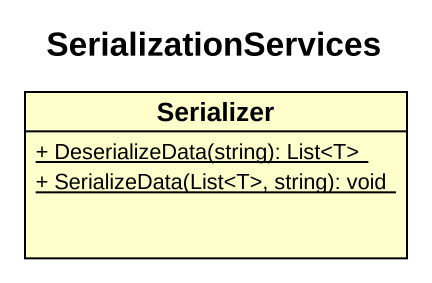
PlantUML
@startuml
title SerializationServices
hide circle
hide empty members
skinparam classAttributeIconSize 0
class Serializer {
  {static} + DeserializeData(string): List<T>
  {static} + SerializeData(List<T>, string): void
}
@enduml
